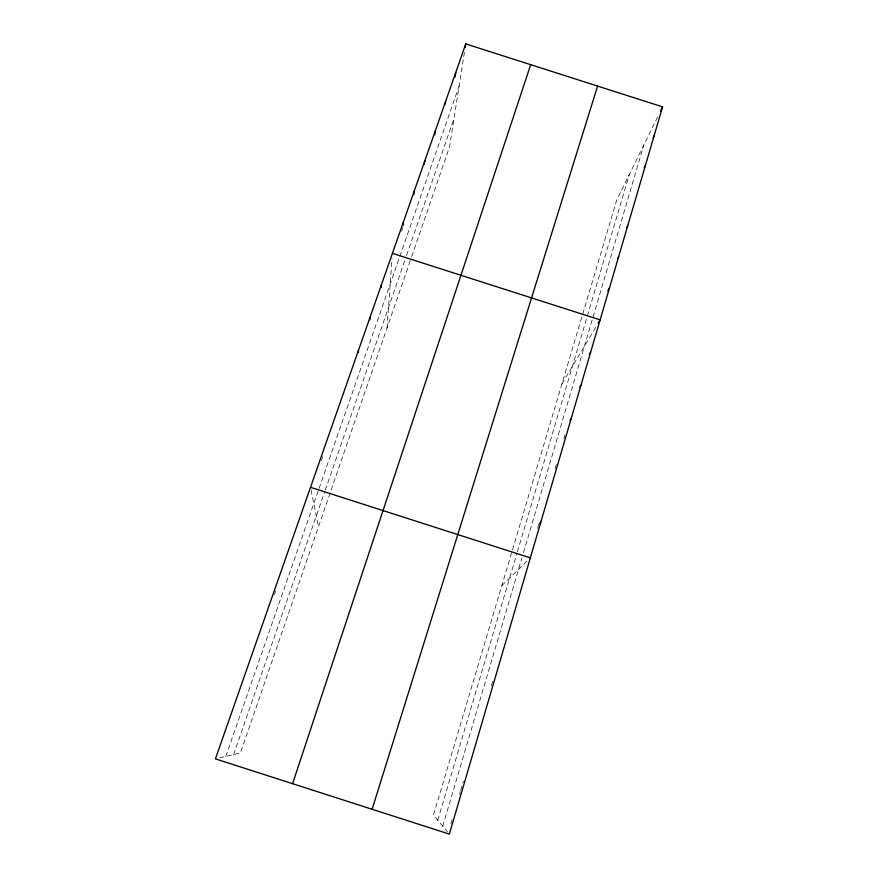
<?xml version="1.0" encoding="UTF-8"?>
<svg xmlns="http://www.w3.org/2000/svg" width="878" height="878" viewBox="0 0 878 878"><rect width="100%" height="100%" fill="white"/><g stroke="black" fill="none" stroke-linecap="round" stroke-linejoin="round"><path stroke-width="0.66" stroke-dasharray="4.39 3.29" d="M387.055 327.955L392.049 258.516M464.429 52.34L449.547 146.846L410.663 259.537M450.853 823.762L452.357 818.625M459.523 794.228L460.27 791.66M460.654 790.354L463.332 781.244M491.395 685.674L492.909 680.483M537.555 528.435L538.708 524.506M555.072 468.764L556.608 463.507M563.863 438.824L565.377 433.655M442.742 826.198L521.971 557.771M523.486 552.646L643.804 145.057M437.76 820.228L517.021 553.052M517.405 551.746L586.954 317.342M587.327 316.058L629.328 174.492M410.235 260.788L240.396 752.995L217.184 758.46M233.625 754.597L324.816 491.373M325.266 490.078L404.835 260.393M406.58 255.344L454.025 118.376M225.789 756.441L318.615 489.704M319.065 488.442L459.128 85.956M274.43 594.801L275.747 591.037M321.403 460.5L322.753 456.648M401.553 231.364L402.903 227.49M657.622 116.983L616.619 200.338L433.458 815.069L447.429 831.817M561.898 384.004L596.096 326.638M501.821 585.626L528.336 559.802M311.064 490.067L318.462 526.767"/><path stroke-width="1.32" d="M369.89 319.768L369.956 317.496M381.151 287.589L381.282 285.152M403.101 225.295L403.397 222.002M413.834 194.631L414.196 191.163M424.392 164.438L424.82 160.806M434.797 134.707L435.29 130.91M445.234 104.098L445.596 101.464M455.078 77.034L455.759 72.468M465.197 47.445L465.757 43.9L662.583 106.875L449.338 834.1L215.417 758.877L465.757 43.9M372.118 809.275L597.611 86.088M292.583 783.692L530.696 64.676M660.475 111.166L662.583 106.875M653.034 137.989L654.066 135.925M644.211 167.786L645.418 165.415M626.563 227.918L627.726 225.778M617.541 258.681L618.661 256.65M607.828 290.881L609.464 288.017M598.137 323.225L600.124 319.877L392.422 253.336M589.347 354.317L590.631 352.254M579.743 387.044L580.984 385.146M569.987 420.288L571.183 418.565M539.399 523.727L540.804 522.169M310.505 487.301L530.345 557.859M358.454 350.355L358.454 352.462"/></g></svg>
